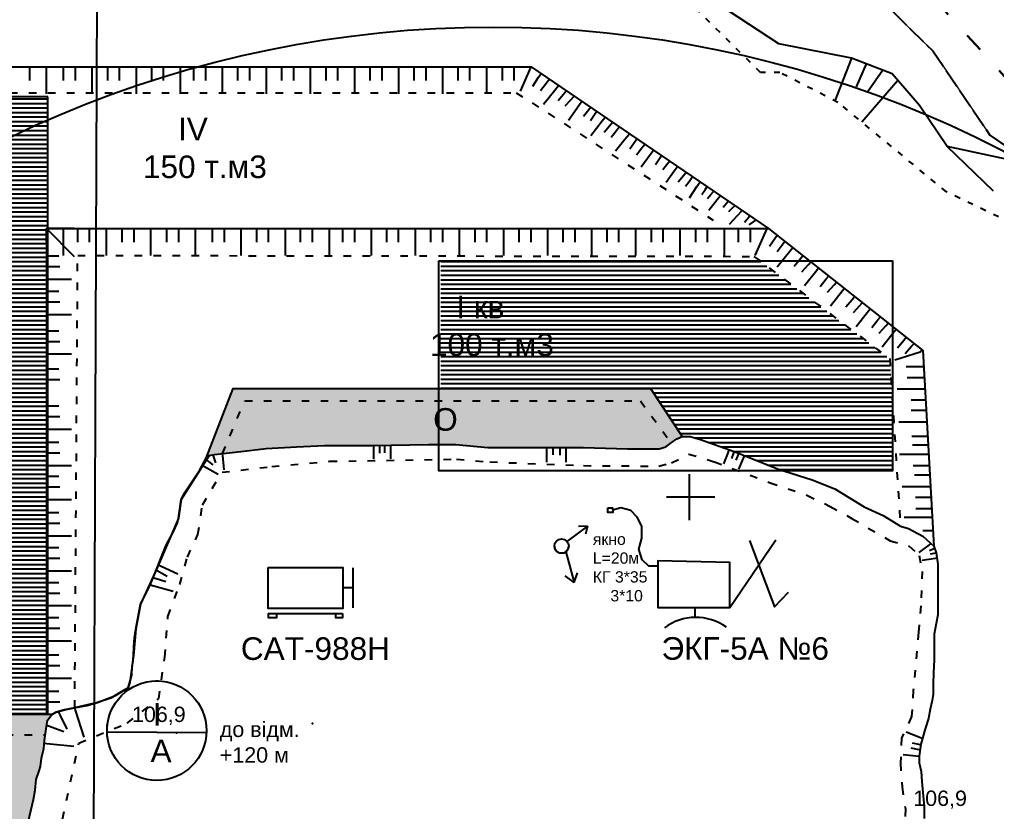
# Model space of a CAD drawing. Header units: millimetres. Extents: x 6127 to 9314, y 4730 to 7085.
# Drawn here: x 7051.8 to 7268, y 5930.4 to 6105.5 of the extents above; entities that cross this region are included whole.
import ezdxf

# ---------------------------------------------------------------- set-up
doc = ezdxf.new("R2010")
doc.units = ezdxf.units.MM
doc.header["$LTSCALE"] = 0.7
doc.linetypes.add('ACAD_ISO02W100', pattern=[15, 12, -3])
doc.linetypes.add('ACAD_ISO03W100', pattern=[30, 12, -18])
doc.layers.add('ИзосеймРадиус', color=90, linetype='Continuous', lineweight=30)
for name, color, linetype in [('Пикет', 7, 'Continuous'), ('свердловини', 7, 'Continuous'), ('чорн', 255, 'Continuous')]:
    doc.layers.add(name, color=color, linetype=linetype)
doc.styles.get("Standard").update_dxf_attribs({"font": 'arial.ttf'})
pattern_1 = [(0, (0, 0), (0, 1), [])]

msp = doc.modelspace()

# ---------------------------------------------------------------- hatches: boundary and pattern name
at = {"layer": 'чорн', "ltscale": 0.2, "true_color": 0x000000, "transparency": 33554687}
h = msp.add_hatch(dxfattribs=at)
h.set_pattern_fill('_USER', color=18, pattern_type=0)
h.set_pattern_definition(pattern_1)
h.paths.add_polyline_path([(7058.05, 6088.44), (7033.33, 6088.44), (7033.33, 5952), (7058.05, 5952)])
h.paths.add_polyline_path([(7033.33, 6088.44), (7001.97, 6088.44), (7001.97, 6047.21), (7007.02, 6011.98), (7007.02, 5961.74), (7001.97, 5961.74), (7001.97, 5952), (7033.33, 5952)])
h = msp.add_hatch(dxfattribs=at)
h.set_pattern_fill('_USER', color=18, pattern_type=0)
h.set_pattern_definition(pattern_1)
h.paths.add_polyline_path([(7181.6, 5850.99), (7179.51, 5851.83), (7181.6, 5852.29), (7181.6, 5858.91), (7145.05, 5856.6), (7145.05, 5827.84), (7181.6, 5827.84)])
h.paths.add_polyline_path([(7181.6, 5888.85), (7145.05, 5888.85), (7145.05, 5856.6), (7181.6, 5858.91)])
h.paths.add_polyline_path([(7145.05, 5888.85), (7129.11, 5888.85), (7129.11, 5855.6), (7145.05, 5856.6)])
h.paths.add_polyline_path([(7145.05, 5856.6), (7129.11, 5855.6), (7129.11, 5849.54), (7131.31, 5849.77, -1.044193), (7134.09, 5849.89, -0.957677), (7131.31, 5849.77), (7129.11, 5849.54), (7129.11, 5827.84), (7145.05, 5827.84)])
h.paths.add_polyline_path([(7145.05, 5827.59), (7129.11, 5827.59), (7081.21, 5827.75), (7081.21, 5777.42), (7082.42, 5774.68), (7145.05, 5774.68)])
h.paths.add_polyline_path([(7181.6, 5825.85), (7181.6, 5827.59), (7145.05, 5827.59), (7145.05, 5774.68), (7181.55, 5774.68)])
h.paths.add_polyline_path([(7173.87, 5821.36, -1), (7175.33, 5821.36, -1)], flags=16)
h.paths.add_polyline_path([(7067.78, 5807.78, -0.419098), (7064.44, 5811.07, -0.411677), (7067.7, 5814.36), (7067.75, 5827.84), (7052.16, 5827.84), (7052.16, 5774.68), (7081.21, 5774.68), (7081.21, 5777.42)])
h.paths.add_polyline_path([(7081.21, 5827.84), (7067.75, 5827.84), (7067.7, 5814.36, -0.416754), (7071.02, 5811.07, -0.409346), (7067.78, 5807.78), (7081.21, 5777.42)], flags=17)
h.paths.add_polyline_path([(7244.35, 6030.54), (7215.59, 6052.2), (7192.93, 6052.2), (7192.93, 6021.67), (7198.43, 6013.31), (7200.17, 6013.31), (7202.49, 6012.67), (7209.9, 6009.96), (7215.29, 6007.83), (7219.49, 6006.17), (7220.87, 6005.73), (7245, 6005.73), (7245, 6020.49)])
h.paths.add_polyline_path([(7192.93, 6052.2), (7145.05, 6052.2), (7145.05, 6023.93), (7191.45, 6023.93), (7192.93, 6021.67)])
h.paths.add_polyline_path([(7130.05, 5798.08), (7159.97, 5798.08), (7159.97, 5816.74), (7130.05, 5816.74)], flags=9)
h.paths.add_polyline_path([(7167.51, 5821.76), (7178.45, 5821.75), (7178.46, 5828.75), (7167.52, 5828.77)], flags=9)
h.paths.add_polyline_path([(7140.61, 6028.36), (7170.53, 6028.36), (7170.53, 6047.01), (7140.61, 6047.01)], flags=9)
h = msp.add_hatch(color=18, dxfattribs=at)
h.dxf.hatch_style = 1
h.paths.add_polyline_path([(7099.05, 6023.93), (7093.36, 6009.13), (7093.74, 6009.14), (7094.92, 6009.34), (7101.44, 6010.08), (7106.4, 6010.64), (7113.07, 6010.99), (7119.28, 6011.32), (7124.67, 6011.32), (7129.86, 6011.32), (7142.35, 6011.56), (7148.34, 6011.56), (7155.42, 6010.89), (7165.54, 6010.89), (7176.59, 6010.89), (7186.33, 6010.56), (7193.37, 6010.56), (7194.83, 6011.02), (7196, 6011.9), (7197.21, 6012.8), (7198.43, 6013.31), (7191.45, 6023.93)])
h.paths.add_polyline_path([(7140.61, 6028.36), (7170.53, 6028.36), (7170.53, 6047.01), (7140.61, 6047.01)], flags=9)
h = msp.add_hatch(color=18, dxfattribs=at)
h.dxf.hatch_style = 1
h.paths.add_polyline_path([(7056.45, 5940.3), (7056.68, 5942.17), (7057.18, 5944.31), (7057.34, 5946.06), (7057.41, 5946.53), (7057.5, 5947.49), (7057.8, 5949.27), (7058.02, 5950.59), (7058.34, 5951.03), (7058.92, 5951.83), (7010.66, 5951.83), (7002.32, 5951.83), (6992.74, 5884.17), (6995.98, 5889.47), (6999.23, 5893.2), (7003.42, 5898.01), (7006.96, 5900.76), (7009.04, 5902.37), (7009.59, 5902.65), (7011.03, 5903.73), (7021.97, 5903.06), (7022.46, 5903.06), (7026.06, 5902.81), (7041.09, 5901.88), (7046.38, 5900.78), (7048.02, 5900.55), (7048.32, 5900.76), (7048.43, 5901.56), (7048.43, 5902.99), (7048.54, 5903.52), (7049.99, 5910.64), (7051.12, 5914.49), (7051.4, 5917.06), (7051.94, 5919.93), (7052.43, 5922.51), (7053.01, 5925.72), (7054.3, 5930.51), (7055.29, 5935.11), (7055.49, 5937.45), (7056.05, 5939.1)])
h.paths.add_polyline_path([(7042.04, 5904.6), (7055.62, 5904.59), (7055.63, 5911.59), (7042.04, 5911.61)], flags=24)

# ---------------------------------------------------------------- linework, layer by layer
at = {"color": 18, "ltscale": 0.2, "true_color": 0x000000, "transparency": 33554687}
msp.add_lwpolyline([(7106.83, 5984.36), (7123.3, 5984.36), (7123.3, 5975.28), (7106.83, 5975.28)], close=True, dxfattribs=at)
for points in [[(7125.58, 5984.26), (7125.58, 5975.41)], [(7125.71, 5979.83), (7123.3, 5979.83)], [(7106.84, 5974.17), (7123.29, 5974.17)], [(7106.84, 5974.17), (7106.84, 5973.3), (7108.71, 5973.3), (7108.71, 5974.17)], [(7123.29, 5974.17), (7123.29, 5973.21), (7121.75, 5973.21), (7121.75, 5974.17)]]:
    msp.add_lwpolyline(points, dxfattribs=at)
at = {"color": 1, "ltscale": 0.2, "transparency": 33554687}
for centre, radius in [((7198.6, 6030.85), 258), ((7156.58, 5857.88), 246)]:
    msp.add_circle(centre, radius, dxfattribs=at)
at = {"layer": 'ИзосеймРадиус', "color": 5, "lineweight": 40, "ltscale": 0.2, "transparency": 33554687}
for centre in [(7154.81, 5857.6), (7118.92, 5799.44)]:
    msp.add_ellipse(centre, major_axis=(6.57, -414.64), ratio=0.737732, dxfattribs=at)
at = {"layer": 'Пикет', "color": 18, "linetype": 'ACAD_ISO02W100', "ltscale": 0.2, "true_color": 0x000000}
for p in [(7116.64, 5949.82), (7086.51, 5947.78)]:
    msp.add_point(p, dxfattribs=at)
at = {"layer": 'свердловини', "color": 18, "ltscale": 0.5, "true_color": 0x000000}
msp.add_line((7069.19, 6181.27), (7067.7, 5814.36), dxfattribs=at)
at = {"layer": 'свердловини', "color": 18, "linetype": 'ACAD_ISO03W100', "lineweight": 30, "ltscale": 0.5, "true_color": 0x000000}
msp.add_lwpolyline([(7327.8, 6028.9), (7187.35, 6183.83)], dxfattribs=at)
at = {"layer": 'чорн', "color": 18, "lineweight": 0, "ltscale": 0.2, "true_color": 0x000000}
for p, q in [((7069.19, 6181.27), (7068.13, 5921.73)), ((7237.51, 6114.67), (7253.89, 6098.62)), ((7219.81, 6100.2), (7208.66, 6107.49)), ((7235.88, 6096.97), (7219.81, 6100.2)), ((7253.89, 6098.62), (7266.51, 6080)), ((7244.92, 6093.53), (7235.88, 6096.97)), ((7250.97, 6086.5), (7244.92, 6093.53)), ((7257.03, 6077.5), (7250.97, 6086.5)), ((7266.51, 6080), (7277.66, 6072.25)), ((7275.96, 6073.43), (7257.03, 6077.5)), ((7182, 5996.49), (7181.98, 5997.52)), ((7181.98, 5997.52), (7183.03, 5997.52)), ((7183.03, 5997.52), (7183.04, 5997)), ((7184.88, 5997.56), (7183.04, 5997)), ((7183.04, 5997), (7184.88, 5997.56)), ((7183.04, 5997), (7183.05, 5996.49)), ((7187.09, 5996.92), (7184.88, 5997.56)), ((7184.88, 5997.56), (7187.09, 5996.92)), ((7188.48, 5995.46), (7187.09, 5996.92)), ((7187.09, 5996.92), (7188.48, 5995.46)), ((7183.05, 5996.49), (7182, 5996.49)), ((7189.51, 5993.5), (7188.48, 5995.46)), ((7188.48, 5995.46), (7189.51, 5993.5)), ((7189.5, 5990.81), (7189.51, 5993.5)), ((7189.51, 5993.5), (7189.5, 5990.81)), ((7188.82, 5988.4), (7189.5, 5990.81)), ((7189.5, 5990.81), (7188.82, 5988.4)), ((7189.6, 5986.05), (7188.82, 5988.4)), ((7188.82, 5988.4), (7189.6, 5986.05)), ((7191.03, 5984.64), (7189.6, 5986.05)), ((7189.6, 5986.05), (7191.03, 5984.64)), ((7193.04, 5984.64), (7191.03, 5984.64)), ((7191.03, 5984.64), (7193.04, 5984.64)), ((7193.03, 5975.49), (7193.04, 5984.64)), ((7193.04, 5984.64), (7193.04, 5985.83)), ((7193.04, 5985.83), (7208.98, 5985.41)), ((7208.98, 5985.41), (7208.96, 5975.48)), ((7208.96, 5975.48), (7193.03, 5975.49))]:
    msp.add_line(p, q, dxfattribs=at)
at = {"layer": 'чорн', "color": 18, "ltscale": 0.2, "true_color": 0x000000, "transparency": 33554687}
for p, q in [((7054.06, 6092.04), (7054.06, 6095.08)), ((7057.78, 6089.08), (7057.78, 6095.08)), ((7061.54, 6092.04), (7061.54, 6095.08)), ((7064.17, 6092.04), (7064.17, 6095.08)), ((7067.89, 6089.08), (7067.89, 6095.08)), ((7071.33, 6092.04), (7071.33, 6095.08)), ((7073.95, 6092.04), (7073.95, 6095.08)), ((7077.68, 6089.08), (7077.68, 6095.08)), ((7081.04, 6092.04), (7081.04, 6095.08)), ((7083.66, 6092.04), (7083.66, 6095.08)), ((7087.38, 6089.08), (7087.38, 6095.08)), ((7090.39, 6092.04), (7090.39, 6095.08)), ((7093.02, 6092.04), (7093.02, 6095.08)), ((7096.74, 6089.08), (7096.74, 6095.08)), ((7100.1, 6092.04), (7100.1, 6095.08)), ((7102.72, 6092.04), (7102.72, 6095.08)), ((7106.45, 6089.08), (7106.45, 6095.08)), ((7109.85, 6092.04), (7109.85, 6095.08)), ((7112.48, 6092.04), (7112.48, 6095.08)), ((7116.2, 6089.08), (7116.2, 6095.08)), ((7119.63, 6092.04), (7119.63, 6095.08)), ((7122.25, 6092.04), (7122.25, 6095.08)), ((7125.98, 6089.08), (7125.98, 6095.08)), ((7129.4, 6092.04), (7129.4, 6095.08)), ((7132.03, 6092.04), (7132.03, 6095.08)), ((7135.75, 6089.08), (7135.75, 6095.08)), ((7139.13, 6092.04), (7139.13, 6095.08)), ((7141.75, 6092.04), (7141.75, 6095.08)), ((7145.48, 6089.08), (7145.48, 6095.08)), ((7148.84, 6092.04), (7148.84, 6095.08)), ((7151.46, 6092.04), (7151.46, 6095.08)), ((7155.18, 6089.08), (7155.18, 6095.08)), ((7158.64, 6092.04), (7158.64, 6095.08)), ((7161.27, 6092.04), (7161.27, 6095.08)), ((7162.67, 6089.71), (7164.99, 6095.08)), ((7165.35, 6090.78), (7166.66, 6092.77)), ((7166.66, 6092.77), (7167.19, 6093.59)), ((7168.37, 6091.53), (7169.01, 6092.35)), ((7167.1, 6089.88), (7168.37, 6091.53)), ((7167.76, 6086.82), (7170.23, 6089.91)), ((7170.23, 6089.91), (7171.07, 6090.95)), ((7172.43, 6089.4), (7172.76, 6089.8)), ((7171.02, 6087.65), (7172.43, 6089.4)), ((7172.57, 6086.45), (7173.74, 6087.72)), ((7173.74, 6087.72), (7174.54, 6088.59)), ((7173.26, 6083.32), (7175.7, 6086.76)), ((7175.7, 6086.76), (7176.2, 6087.47)), ((7176.59, 6084.14), (7177.76, 6085.65)), ((7177.76, 6085.65), (7178.15, 6086.14)), ((7178.14, 6083.24), (7179.03, 6084.55)), ((7179.03, 6084.55), (7179.5, 6085.23)), ((7180.75, 6083.14), (7181.37, 6083.95)), ((7178.24, 6079.88), (7180.75, 6083.14)), ((7181.17, 6080.65), (7182.33, 6082.02)), ((7182.33, 6082.02), (7183.01, 6082.84)), ((7183.59, 6080.65), (7184.49, 6081.83)), ((7182.71, 6079.5), (7183.59, 6080.65)), ((7183.65, 6076.48), (7185.74, 6079.06)), ((7185.74, 6079.06), (7186.74, 6080.3)), ((7187.88, 6078.45), (7188.38, 6079.19)), ((7186.84, 6076.92), (7187.88, 6078.45)), ((7188.32, 6075.65), (7189.53, 6077.19)), ((7189.53, 6077.19), (7190.15, 6077.98)), ((7189.37, 6072.95), (7191.35, 6075.7)), ((7191.35, 6075.7), (7192.06, 6076.69)), ((7192.56, 6073.5), (7193.27, 6074.6)), ((7193.27, 6074.6), (7193.84, 6075.48)), ((7194.11, 6072.39), (7194.94, 6073.39)), ((7194.94, 6073.39), (7195.65, 6074.25)), ((7196.67, 6072.08), (7197.39, 6073.07)), ((7194.87, 6069.6), (7196.67, 6072.08)), ((7197.56, 6069.63), (7198.7, 6071.04)), ((7198.7, 6071.04), (7199.29, 6071.78)), ((7199.94, 6069.73), (7200.71, 6070.81)), ((7199.19, 6068.66), (7199.94, 6069.73)), ((7200.05, 6066.11), (7201.7, 6068.6)), ((7201.7, 6068.6), (7202.41, 6069.66)), ((7203.57, 6068), (7203.96, 6068.6)), ((7202.81, 6066.83), (7203.57, 6068)), ((7204.02, 6065.97), (7204.71, 6066.76)), ((7204.71, 6066.76), (7205.44, 6067.6)), ((7206.19, 6065.76), (7206.87, 6066.63)), ((7204.29, 6063.35), (7206.19, 6065.76)), ((7207.5, 6064.01), (7208.26, 6064.94)), ((7208.26, 6064.94), (7208.65, 6065.41)), ((7208.78, 6063.07), (7209.5, 6063.8)), ((7209.5, 6063.8), (7210.12, 6064.42)), ((7208.92, 6060.25), (7210.61, 6062.11)), ((7210.61, 6062.11), (7211.72, 6063.33)), ((7212.23, 6060.73), (7213.09, 6061.77)), ((7213.09, 6061.77), (7213.43, 6062.17)), ((7213.23, 6060.11), (7214.23, 6060.8)), ((7214.23, 6060.8), (7214.71, 6061.15)), ((7057.79, 6059.36), (7063.89, 6053.16)), ((7057.79, 6056.31), (7057.79, 6059.36)), ((7061.52, 6053.36), (7061.52, 6059.36)), ((7064.67, 6056.31), (7064.67, 6059.36)), ((7067.3, 6056.31), (7067.3, 6059.36)), ((7071.02, 6053.36), (7071.02, 6059.36)), ((7074.51, 6056.31), (7074.51, 6059.36)), ((7077.14, 6056.31), (7077.14, 6059.36)), ((7080.86, 6053.36), (7080.86, 6059.36)), ((7084.4, 6056.31), (7084.4, 6059.36)), ((7087.03, 6056.31), (7087.03, 6059.36)), ((7090.75, 6053.36), (7090.75, 6059.36)), ((7094.51, 6056.31), (7094.51, 6059.36)), ((7097.14, 6056.31), (7097.14, 6059.36)), ((7100.86, 6053.36), (7100.86, 6059.36)), ((7104.3, 6056.31), (7104.3, 6059.36)), ((7106.92, 6056.31), (7106.92, 6059.36)), ((7110.65, 6053.36), (7110.65, 6059.36)), ((7114, 6056.31), (7114, 6059.36)), ((7116.63, 6056.31), (7116.63, 6059.36)), ((7120.35, 6053.36), (7120.35, 6059.36)), ((7123.36, 6056.31), (7123.36, 6059.36)), ((7125.99, 6056.31), (7125.99, 6059.36)), ((7129.71, 6053.36), (7129.71, 6059.36)), ((7133.07, 6056.31), (7133.07, 6059.36)), ((7135.69, 6056.31), (7135.69, 6059.36)), ((7139.42, 6053.36), (7139.42, 6059.36)), ((7142.82, 6056.31), (7142.82, 6059.36)), ((7145.45, 6056.31), (7145.45, 6059.36)), ((7149.17, 6053.36), (7149.17, 6059.36)), ((7152.6, 6056.31), (7152.6, 6059.36)), ((7155.22, 6056.31), (7155.22, 6059.36)), ((7158.95, 6053.36), (7158.95, 6059.36)), ((7162.37, 6056.31), (7162.37, 6059.36)), ((7165, 6056.31), (7165, 6059.36)), ((7168.72, 6053.36), (7168.72, 6059.36)), ((7172.1, 6056.31), (7172.1, 6059.36)), ((7174.72, 6056.31), (7174.72, 6059.36)), ((7178.45, 6053.36), (7178.45, 6059.36)), ((7181.8, 6056.31), (7181.8, 6059.36)), ((7184.43, 6056.31), (7184.43, 6059.36)), ((7188.15, 6053.36), (7188.15, 6059.36)), ((7191.61, 6056.31), (7191.61, 6059.36)), ((7194.24, 6056.31), (7194.24, 6059.36)), ((7197.96, 6053.36), (7197.96, 6059.36)), ((7201.43, 6056.31), (7201.43, 6059.36)), ((7204.06, 6056.31), (7204.06, 6059.36)), ((7207.78, 6053.36), (7207.78, 6059.36)), ((7210.91, 6056.31), (7210.91, 6059.36)), ((7213.53, 6056.31), (7213.53, 6059.36)), ((7214.56, 6053.36), (7217.26, 6059.36)), ((7217.77, 6055.43), (7219.06, 6057.3)), ((7219.06, 6057.3), (7219.45, 6057.86)), ((7219.44, 6054.23), (7220.81, 6056.04)), ((7220.81, 6056.04), (7221.16, 6056.51)), ((7222.55, 6054.71), (7222.89, 6055.14)), ((7060.51, 6053.17), (7057.76, 6053.17)), ((7219.48, 6050.85), (7222.55, 6054.71)), ((7224.6, 6052.69), (7225.15, 6053.36)), ((7060.74, 6050.81), (7057.74, 6050.81)), ((7223.24, 6051.02), (7224.6, 6052.69)), ((7224.91, 6049.76), (7226.35, 6051.36)), ((7226.35, 6051.36), (7226.89, 6051.97)), ((7225.53, 6046.72), (7228.23, 6050.13)), ((7228.23, 6050.13), (7228.61, 6050.62)), ((7228.26, 6050.18), (7228.61, 6050.62)), ((7230.32, 6048.17), (7230.86, 6048.83)), ((7063.3, 6048.03), (7057.73, 6048.03)), ((7228.95, 6046.49), (7230.32, 6048.17)), ((7230.62, 6045.23), (7232.06, 6046.84)), ((7232.06, 6046.84), (7232.61, 6047.45)), ((7060.51, 6045.4), (7057.76, 6045.4)), ((7231.24, 6042.19), (7233.94, 6045.61)), ((7233.94, 6045.61), (7234.32, 6046.09)), ((7233.98, 6045.66), (7234.32, 6046.09)), ((7236.03, 6043.64), (7236.57, 6044.31)), ((7060.74, 6043.04), (7057.74, 6043.04)), ((7234.66, 6041.97), (7236.03, 6043.64)), ((7236.34, 6040.71), (7237.77, 6042.31)), ((7237.77, 6042.31), (7238.32, 6042.93)), ((7063.3, 6040.26), (7057.73, 6040.26)), ((7236.95, 6037.67), (7239.65, 6041.08)), ((7239.65, 6041.08), (7240.03, 6041.57)), ((7239.69, 6041.14), (7240.03, 6041.57)), ((7240.38, 6037.45), (7241.74, 6039.12)), ((7241.74, 6039.12), (7242.29, 6039.79)), ((7243.48, 6037.79), (7244.03, 6038.4)), ((7060.51, 6036.63), (7057.76, 6036.63)), ((7242.05, 6036.19), (7243.48, 6037.79)), ((7242.66, 6033.15), (7245.36, 6036.56)), ((7245.36, 6036.56), (7245.75, 6037.05)), ((7245.4, 6036.61), (7245.75, 6037.05)), ((7060.74, 6034.27), (7057.74, 6034.27)), ((7246.09, 6032.93), (7247.46, 6034.6)), ((7247.46, 6034.6), (7248, 6035.26)), ((7249.2, 6033.27), (7249.75, 6033.88)), ((7063.3, 6031.49), (7057.73, 6031.49)), ((7245.51, 6030.26), (7251.08, 6032.04)), ((7247.76, 6031.66), (7249.2, 6033.27)), ((7251.08, 6032.04), (7251.46, 6032.52)), ((7060.51, 6028.19), (7057.76, 6028.19)), ((7247.97, 6028.78), (7251.86, 6028.78)), ((7060.74, 6025.83), (7057.74, 6025.83)), ((7248.21, 6026.34), (7251.99, 6026.34)), ((7245.99, 6023.85), (7252.13, 6023.85)), ((7249.1, 6021.4), (7252.27, 6021.4)), ((7060.51, 6020.03), (7057.76, 6020.03)), ((7249.1, 6019.15), (7252.4, 6019.15)), ((7060.74, 6017.67), (7057.74, 6017.67)), ((7246.34, 6016.55), (7252.55, 6016.55)), ((7063.3, 6014.89), (7057.73, 6014.89)), ((7060.51, 6011.97), (7057.76, 6011.97)), ((7249.26, 6013.36), (7252.73, 6013.36)), ((7130.16, 6008.32), (7130.16, 6011.32)), ((7131.52, 6009.6), (7131.52, 6011.35)), ((7132.6, 6009.71), (7132.6, 6011.37)), ((7133.93, 6008.4), (7133.93, 6011.4)), ((7168.46, 6007.66), (7168.46, 6010.89)), ((7169.91, 6009.24), (7169.91, 6010.89)), ((7171.44, 6009.15), (7171.44, 6010.89)), ((7172.76, 6007.66), (7172.76, 6010.89)), ((7208.53, 6009.5), (7208.86, 6010.34)), ((7209.8, 6009.5), (7209.9, 6009.96)), ((7249.38, 6011.5), (7252.84, 6011.5)), ((7060.74, 6009.6), (7057.74, 6009.6)), ((7093.42, 6008.01), (7093.16, 6008.22)), ((7094.67, 6007.02), (7093.42, 6008.01)), ((7094.86, 6008.56), (7094.63, 6009.29)), ((7095.22, 6007.47), (7094.86, 6008.56)), ((7096.76, 6009.11), (7096.71, 6009.55)), ((7097.11, 6005.91), (7096.76, 6009.11)), ((7207.64, 6007.26), (7208.53, 6009.5)), ((7209.42, 6008.47), (7209.8, 6009.5)), ((7210.34, 6008.1), (7210.75, 6008.99)), ((7210.75, 6008.99), (7210.99, 6009.53)), ((7210.99, 6006.09), (7212.02, 6008.5)), ((7212.02, 6008.5), (7212.25, 6009.03)), ((7246.52, 6009.39), (7252.96, 6009.39)), ((7063.3, 6006.83), (7057.73, 6006.83)), ((7092.6, 6006.67), (7092.29, 6006.84)), ((7095.75, 6004.9), (7092.6, 6006.67)), ((7249.57, 6006.89), (7253.1, 6006.89)), ((7060.51, 6004.44), (7057.76, 6004.44)), ((7199.99, 6004.99), (7199.99, 5994.99)), ((7249.82, 6004.84), (7253.21, 6004.84)), ((7060.74, 6002.08), (7057.74, 6002.08)), ((7247.08, 6002.23), (7253.36, 6002.23)), ((7063.3, 5999.31), (7057.73, 5999.31)), ((7194.99, 5999.99), (7204.99, 5999.99)), ((7194.99, 5999.99), (7194.99, 5999.99)), ((7194.99, 5999.99), (7199.99, 5999.99)), ((7250.07, 5999.87), (7253.5, 5999.87)), ((7250.13, 5997.39), (7253.64, 5997.39)), ((7060.51, 5996.41), (7057.76, 5996.41)), ((7247.52, 5995.47), (7253.75, 5995.47)), ((7060.74, 5994.05), (7057.74, 5994.05)), ((7251.68, 5992.55), (7253.91, 5992.55)), ((7063.3, 5991.27), (7057.73, 5991.27)), ((7060.51, 5988.67), (7057.76, 5988.67)), ((7250.9, 5987.67), (7253.17, 5989.37)), ((7253.17, 5989.37), (7253.48, 5989.6)), ((7253.18, 5988.07), (7254.12, 5988.5)), ((7254.12, 5988.5), (7254.28, 5988.58)), ((7060.74, 5986.31), (7057.74, 5986.31)), ((7251.52, 5985.97), (7254.45, 5986.41)), ((7253.36, 5987.34), (7254.66, 5987.6)), ((7254.45, 5986.41), (7254.82, 5986.46)), ((7083.16, 5984.56), (7082.5, 5984.87)), ((7086.83, 5982.84), (7083.16, 5984.56)), ((7063.3, 5983.53), (7057.73, 5983.53)), ((7081.82, 5981.93), (7081.37, 5982.07)), ((7084.14, 5981.18), (7081.82, 5981.93)), ((7084.45, 5982.33), (7082.24, 5983.56)), ((7060.51, 5980.97), (7057.76, 5980.97)), ((7085.8, 5979.01), (7080.69, 5980.39)), ((7060.74, 5978.61), (7057.74, 5978.61)), ((7063.3, 5975.83), (7057.73, 5975.83)), ((7060.51, 5973.18), (7057.76, 5973.18)), ((7060.74, 5970.81), (7057.74, 5970.81)), ((7063.3, 5968.04), (7057.73, 5968.04)), ((7060.51, 5964.93), (7057.76, 5964.93)), ((7060.74, 5962.56), (7057.74, 5962.56)), ((7063.3, 5959.79), (7057.73, 5959.79)), ((7060.51, 5956.89), (7057.76, 5956.89)), ((7060.74, 5954.53), (7057.74, 5954.53)), ((7060.86, 5951.61), (7060.44, 5952.48)), ((7062.32, 5948.58), (7060.86, 5951.61)), ((7064.24, 5952.57), (7064.01, 5953.29)), ((7066.08, 5946.77), (7064.24, 5952.57)), ((7058.99, 5948.93), (7057.81, 5949.35)), ((7061.59, 5947.99), (7058.99, 5948.93)), ((7247.98, 5947.95), (7251.2, 5946.7)), ((7057.82, 5945.34), (7057.28, 5945.39)), ((7063.83, 5944.76), (7057.82, 5945.34)), ((7249.31, 5945.57), (7250.72, 5945.28)), ((7250.72, 5945.28), (7251.23, 5945.17)), ((7251.2, 5946.7), (7251.61, 5946.55)), ((7247.32, 5942.97), (7250.89, 5942.57)), ((7249.02, 5944.43), (7250.79, 5944.05)), ((7250.79, 5944.05), (7251.07, 5943.98))]:
    msp.add_line(p, q, dxfattribs=at)
at = {"layer": 'чорн', "color": 18, "ltscale": 0.2, "true_color": 0x000000}
msp.add_line((7071.15, 5947.99), (7093.16, 5947.81), dxfattribs=at)
at = {"layer": 'чорн', "color": 18, "linetype": 'ACAD_ISO02W100', "ltscale": 0.5, "true_color": 0x000000}
msp.add_lwpolyline([(7038.41, 6208.67), (7072.39, 6208.63), (7101.24, 6204.79), (7133.8, 6198.16), (7167.05, 6179.37), (7199.26, 6151.89), (7221, 6126.86), (7237.51, 6114.67), (7253.89, 6098.62), (7266.51, 6080), (7277.66, 6072.25)], dxfattribs=at)
at = {"layer": 'чорн', "color": 18, "ltscale": 0.5, "true_color": 0x000000}
for points in [[(7267.33, 6067.56), (7257.03, 6077.5), (7250.97, 6086.5), (7244.92, 6093.53), (7235.88, 6096.97), (7219.81, 6100.2), (7208.66, 6107.49), (7197.83, 6118.4), (7181, 6131.69), (7155.29, 6152.65), (7138.69, 6164.65)], [(7235.88, 6096.97), (7232.18, 6087.59)], [(7239.12, 6095.73), (7236.96, 6090.68)], [(7242.83, 6094.32), (7239.47, 6089.48)], [(7246.18, 6092.07), (7238.2, 6082.85)], [(7297.75, 6046.47), (7294.54, 6052.18), (7282.45, 6066.9), (7275.96, 6073.43), (7257.03, 6077.5)]]:
    msp.add_lwpolyline(points, dxfattribs=at)
at = {"layer": 'чорн', "color": 18, "linetype": 'ACAD_ISO03W100', "ltscale": 0.15, "true_color": 0x000000}
msp.add_lwpolyline([(7274.12, 6059.16), (7256.88, 6067.44), (7232.89, 6087.23), (7220.02, 6093.85), (7215.77, 6093.86), (7194.39, 6114.94), (7161.2, 6141.34), (7136.37, 6159.48)], dxfattribs=at)
at = {"layer": 'чорн', "color": 18, "ltscale": 0.2, "true_color": 0x000000, "transparency": 33554687}
for points in [[(6993.87, 6059.36), (6987.48, 6095.08), (7164.99, 6095.08), (7217.56, 6059.36)], [(7063.91, 6059.36), (7057.79, 6059.36), (7057.73, 5951.75)], [(7057.79, 6059.36), (7217.56, 6059.36), (7251.65, 6032.37), (7254.11, 5989.02)], [(7093.11, 6008.5), (7099.05, 6023.93), (7191.45, 6023.93), (7198.43, 6013.31)], [(7053.7, 5927.99), (7054.3, 5930.51), (7054.91, 5933.02), (7055.29, 5935.11), (7055.49, 5937.45), (7056.05, 5939.1), (7056.45, 5940.3), (7056.68, 5942.17), (7057.18, 5944.31), (7057.34, 5946.06), (7057.69, 5948.63), (7058.02, 5950.59), (7058.34, 5951.03), (7058.92, 5951.83), (7059.87, 5952.31), (7061.78, 5952.88), (7063.96, 5953.29), (7066.68, 5953.81), (7069.04, 5954.44), (7071.5, 5955.43), (7073.01, 5956.03), (7075.82, 5957.72), (7076.23, 5958.97), (7076.61, 5960.49), (7076.72, 5962.41), (7076.87, 5963.25), (7076.98, 5964.87), (7077.11, 5966.78), (7077.25, 5968.8), (7077.54, 5970.68), (7078.57, 5976.21), (7080.69, 5980.39), (7082.24, 5984.25), (7083.36, 5987.07), (7084.23, 5989.24), (7085.75, 5992.02), (7086.78, 5994.22), (7087, 5995.21), (7087.57, 5999.34), (7088.32, 6000.84), (7091.69, 6005.91), (7093.11, 6008.5), (7093.34, 6008.91), (7093.74, 6009.14), (7094.92, 6009.34), (7101.44, 6010.08), (7106.4, 6010.64), (7113.07, 6010.99), (7119.28, 6011.32), (7124.67, 6011.32), (7129.86, 6011.32), (7142.35, 6011.56), (7148.34, 6011.56), (7155.42, 6010.89), (7165.54, 6010.89), (7176.59, 6010.89), (7186.33, 6010.56), (7193.37, 6010.56), (7194.83, 6011.02), (7196, 6011.9), (7197.21, 6012.8), (7198.43, 6013.31), (7200.17, 6013.31), (7202.49, 6012.67), (7209.9, 6009.96), (7215.29, 6007.83), (7219.49, 6006.17), (7227.17, 6003.74), (7232.17, 6001.7), (7238.69, 5997.75), (7242.87, 5995.81), (7246.72, 5993.51), (7248.5, 5992.99), (7251.65, 5991.26), (7254.11, 5989.02), (7254.66, 5987.6), (7255.02, 5985.1), (7255.02, 5982.1), (7255.02, 5979.04), (7255.02, 5976.35), (7255.02, 5973.84), (7254.66, 5971.95), (7254.22, 5969.61), (7254.22, 5966.67), (7254.22, 5963.96), (7254.07, 5960.94), (7253.96, 5958.67), (7253.96, 5957.77), (7253.96, 5956.29), (7253.73, 5954.91), (7253.27, 5952.99), (7252.91, 5950.92), (7252.18, 5948.63), (7251.24, 5945.22), (7250.89, 5942.57), (7250.89, 5941.09), (7251.29, 5939.18), (7251.48, 5936.99), (7251.7, 5934.53), (7251.97, 5931.49), (7251.97, 5928.79)], [(7093.74, 6009.14), (7093.74, 6009.14), (7087.57, 5999.34), (7087, 5995.21), (7082.24, 5984.25), (7078.57, 5976.21), (7077.54, 5970.68), (7076.98, 5964.87), (7076.23, 5958.97), (7075.82, 5957.72), (7074.29, 5956.8), (7072.01, 5955.43), (7069.04, 5954.44), (7063.96, 5953.29), (7061.78, 5952.88), (7059.87, 5952.31), (7058.92, 5951.83)], [(7199.99, 6004.44), (7199.99, 5994.77)], [(7195.15, 5999.99), (7205.68, 5999.99)], [(7058.92, 5951.83), (7010.66, 5951.83), (7002.32, 5951.83)]]:
    msp.add_lwpolyline(points, dxfattribs=at)
at = {"layer": 'чорн', "color": 18, "linetype": 'ACAD_ISO03W100', "ltscale": 0.2, "true_color": 0x000000, "transparency": 33554687}
for points in [[(6999.86, 6062.03), (6995.06, 6089.37), (7161.71, 6089.37), (7205.3, 6061.18)], [(7064.01, 5953.29), (7064.67, 6053.36), (7214.31, 6053.16), (7244.35, 6030.54), (7246.72, 5993.51)], [(7096.71, 6009.55), (7101.64, 6021.19), (7189.17, 6021.19), (7196, 6011.9)], [(7060.45, 5924.58), (7064.94, 5945.49), (7075.64, 5949.91), (7082.63, 5955.32), (7083.93, 5964.53), (7084.63, 5973.5), (7087.26, 5980.59), (7088.94, 5986.63), (7091.28, 5991.62), (7092.29, 5998.23), (7096.6, 6005.39), (7107.61, 6006.68), (7120.43, 6007.82), (7148.51, 6008.29), (7155.89, 6007.69), (7176.61, 6006.86), (7193.25, 6006.76), (7196.08, 6007.49), (7199.91, 6009.44), (7205.58, 6007.7), (7217.88, 6003.08), (7226.14, 6000.28), (7231.2, 5997.86), (7235.99, 5995.18), (7244.47, 5990.22), (7248.68, 5989.06), (7250.89, 5987.01), (7251.52, 5983.47), (7251.26, 5975.85), (7250.73, 5970.01), (7249.57, 5957.09), (7249.2, 5951.34), (7246.99, 5946.61), (7246.73, 5941.02), (7247.1, 5935.71), (7247.83, 5930.91), (7247.41, 5923.42)], [(6999.23, 5893.2), (7006.71, 5947.29), (7057.51, 5947.29)]]:
    msp.add_lwpolyline(points, dxfattribs=at)
at = {"layer": 'чорн', "color": 18, "ltscale": 0.2, "true_color": 0x000000, "transparency": 33554687}
for points in [[(7058.05, 6088.44), (7001.97, 6088.44), (7001.97, 5952), (7058.05, 5952)], [(7144.59, 6052.2), (7245, 6052.2), (7245, 6005.73), (7144.59, 6005.73)]]:
    msp.add_lwpolyline(points, close=True, dxfattribs=at)
at = {"layer": 'чорн', "color": 18, "ltscale": 0.2, "true_color": 0x000000}
msp.add_lwpolyline([(7181.98, 5997.52), (7183.03, 5997.52), (7183.05, 5996.49), (7182, 5996.49)], close=True, dxfattribs=at)
for points in [[(7193.04, 5985.83), (7193.03, 5975.49), (7208.96, 5975.48), (7208.98, 5985.41), (7193.04, 5985.83), (7193.04, 5984.64), (7191.03, 5984.64), (7189.6, 5986.05), (7188.82, 5988.4), (7189.5, 5990.81), (7189.51, 5993.5), (7188.48, 5995.46), (7187.09, 5996.92), (7184.88, 5997.56), (7183.03, 5997)], [(7177.46, 5993.49), (7172.92, 5990.12)], [(7177.46, 5993.49), (7175.5, 5993.42)], [(7177.46, 5993.49), (7177, 5991.72)], [(7208.96, 5975.48), (7219.15, 5990.48)], [(7213.35, 5990.31), (7218.82, 5975.6), (7221.96, 5978.9)], [(7172.68, 5987.78), (7174.54, 5981)], [(7174.54, 5981), (7172.55, 5982.5)], [(7174.54, 5981), (7175.24, 5983.17)], [(7201.27, 5973.28), (7201.27, 5975.49)]]:
    msp.add_lwpolyline(points, dxfattribs=at)
for centre, radius in [((7171.74, 5989.06), 1.59), ((7082.16, 5948.23), 11.01)]:
    msp.add_circle(centre, radius, dxfattribs=at)
at = {"layer": 'чорн', "color": 18, "lineweight": 0, "ltscale": 0.2, "true_color": 0x000000}
for centre, radius, start, end in [((7171.74, 5989.06), 1.59, 0, 180), ((7082.16, 5948.23), 11.01, 66.7131, 180), ((7082.16, 5948.23), 11.01, 180, 255.1027)]:
    msp.add_arc(centre, radius, start, end, dxfattribs=at)
at = {"layer": 'чорн', "color": 18, "ltscale": 0.2, "true_color": 0x000000}
for centre, radius, start, end in [((7171.74, 5989.06), 1.59, 180, 0), ((7201.47, 5961.6), 11.69, 54.6841, 126.6921)]:
    msp.add_arc(centre, radius, start, end, dxfattribs=at)

# ---------------------------------------------------------------- texts
at = {"color": 18, "ltscale": 0.2, "true_color": 0x000000, "transparency": 33554687, "insert": (7100.77, 5968.89), "char_height": 5, "attachment_point": 1}
msp.add_mtext_dynamic_manual_height_columns('CAT-988H', width=65.994, gutter_width=12.5, heights=[0], dxfattribs=at)
at = {"layer": 'чорн', "color": 18, "ltscale": 0.2, "true_color": 0x000000, "transparency": 33554687, "char_height": 5, "attachment_point": 1}
for s, width, heights, insert in [('    IV\\P150 т.м3', 28.676, [0], (7079.1, 6083.81)), ('{\\C256;\\c0;О}', 25.692, [12.17], (7143.33, 6019.59))]:
    msp.add_mtext_dynamic_manual_height_columns(s, width=width, gutter_width=12.5, heights=heights, dxfattribs=dict(at, insert=insert))
at = {"layer": 'чорн', "color": 18, "ltscale": 0.2, "true_color": 0x000000, "attachment_point": 1}
for s, width, insert, char_height in [('   I кв\\P100 т.м3', 64.539, (7142.62, 6044.44), 5), ('{\\C7;якно\\PL=20м\\PКГ 3*35\\P    3*10}', 18.9821, (7178.66, 5991.84), 2.5), ('ЭКГ-5А №6', 35.169, (7193.85, 5968.92), 5)]:
    msp.add_mtext_dynamic_manual_height_columns(s, width=width, gutter_width=12.5, heights=[0], dxfattribs=dict(at, insert=insert, char_height=char_height))
at = {"layer": 'чорн', "color": 18, "ltscale": 0.2, "true_color": 0x000000, "transparency": 33554687, "char_height": 3.4, "attachment_point": 1, "rotation": 359.9325}
for insert in [(7076.68, 5953.56), (7249.56, 5934.99)]:
    msp.add_mtext_dynamic_manual_height_columns('106,9', width=2.4374, gutter_width=12.5, heights=[0], dxfattribs=dict(at, insert=insert))
at = {"layer": 'чорн', "color": 18, "ltscale": 0.2, "true_color": 0x000000, "attachment_point": 1, "rotation": 359.9325}
for s, width, insert, char_height in [('I', 2.4374, (7081.31, 5954.35), 5), ('до відм. +120 м', 19.4098, (7096.11, 5950.24), 3.4), ('А', 2.4374, (7080.78, 5946.27), 5)]:
    msp.add_mtext_dynamic_manual_height_columns(s, width=width, gutter_width=12.5, heights=[0], dxfattribs=dict(at, insert=insert, char_height=char_height))

doc.saveas('drawing.dxf')
